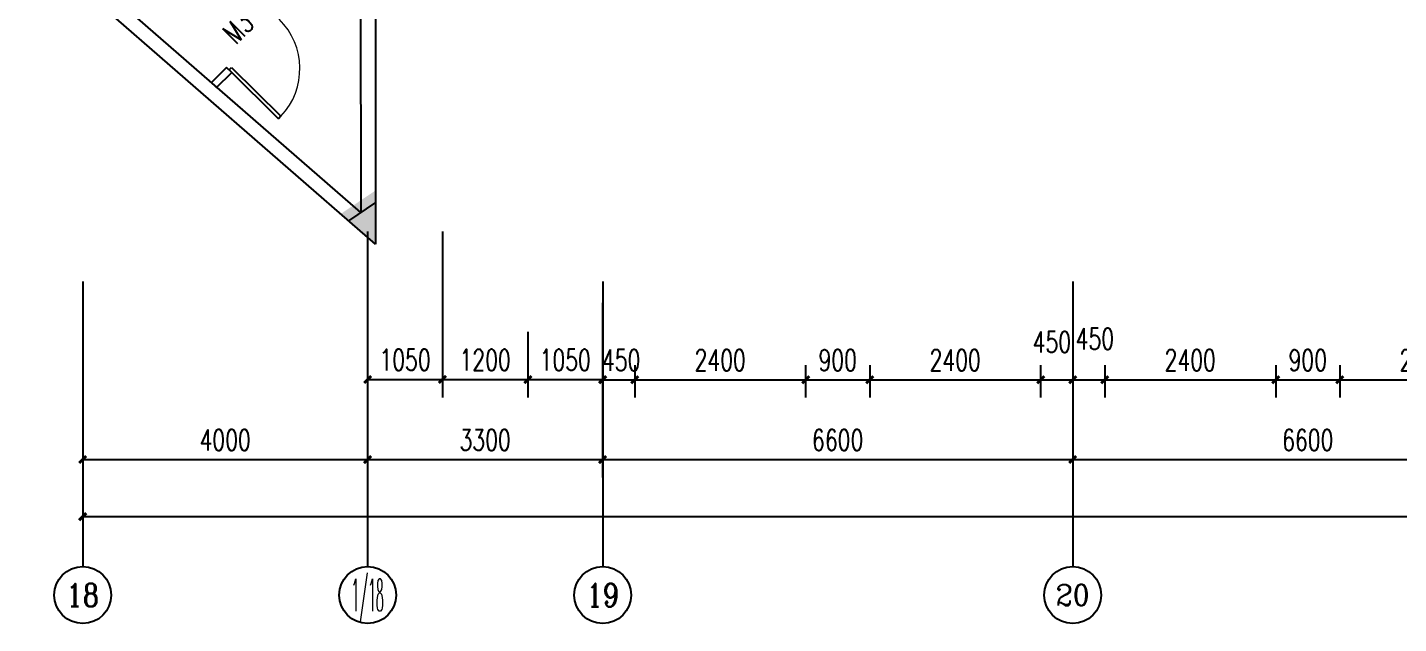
# Model space of a CAD drawing. Header units: millimetres. Extents: x -59809 to 114535, y 156 to 28464.
# Drawn here: x 5253 to 24504, y 2864 to 11226 of the extents above; entities that cross this region are included whole.
import ezdxf
from ezdxf.enums import TextEntityAlignment as Align

# ---------------------------------------------------------------- set-up
doc = ezdxf.new("R2010")
doc.units = ezdxf.units.MM
for name, color, linetype in [('AXIS', 3, 'Continuous'), ('AXIS_TEXT', 7, 'Continuous'), ('PUB_DIM', 3, 'Continuous'), ('WALL', 9, 'Continuous'), ('WINDOW', 4, 'Continuous'), ('WINDOW_TEXT', 7, 'Continuous')]:
    doc.layers.add(name, color=color, linetype=linetype)
doc.styles.add('_TCH_AXIS', font='COMPLEX', dxfattribs={"bigfont": 'GBCBIG'})
doc.styles.add('_TCH_DIM_T3', font='SIMPLEX', dxfattribs={"width": 0.705882, "bigfont": 'GBCBIG'})
doc.styles.add('_TCH_WINDOW', font='SIMPLEX', dxfattribs={"bigfont": 'GBCBIG'})
doc.styles.add('COMPLEX', font='COMPLEX')
doc.dimstyles.new('_TCH_ARCH&&100', dxfattribs={"dimtxt": 297.5, "dimasz": 100, "dimexe": 250, "dimexo": 300, "dimgap": 126.25, "dimtad": 1, "dimdec": 0, "dimzin": 0, "dimdsep": 46, "dimtxsty": '_TCH_DIM_T3', "dimblk": 'ARCHTICK', "dimcen": 0.09, "dimclrt": 7, "dimazin": 2, "dimtfac": 1, "dimtdec": 0, "dimtix": 1, "dimtmove": 2, "dimatfit": 3, "dimfxl": 1, "dimtolj": 1, "dimtzin": 0, "dimarcsym": 0})

# ---------------------------------------------------------------- blocks, each defined once
blk = doc.blocks.new('_ArchTick')
at = {"color": 0, "linetype": 'ByBlock', "const_width": 0.4}
blk.add_lwpolyline([(-0.5, -0.5), (0.5, 0.5)], dxfattribs=at)
blk = doc.blocks.new('*D90')
at = {"layer": 'Defpoints', "color": 0}
for p in [(13329, 6790), (13779, 6790), (13779, 6284)]:
    blk.add_point(p, dxfattribs=at)
at = {"layer": 'PUB_DIM', "color": 0, "lineweight": -2}
for p, q in [((13329, 6490), (13329, 6034)), ((13779, 6490), (13779, 6034)), ((13329, 6284), (13779, 6284))]:
    blk.add_line(p, q, dxfattribs=at)
at = {"layer": 'PUB_DIM', "color": 0, "lineweight": -2, "xscale": 100, "yscale": 100, "zscale": 100, "rotation": 180}
blk.add_blockref('_ArchTick', (13329, 6284), dxfattribs=at)
at = {"layer": 'PUB_DIM', "color": 0, "lineweight": -2, "xscale": 100, "yscale": 100, "zscale": 100}
blk.add_blockref('_ArchTick', (13779, 6284), dxfattribs=at)
at = {"layer": 'PUB_DIM', "color": 7, "insert": (13589, 6559), "char_height": 297.5, "attachment_point": 5, "style": '_TCH_DIM_T3'}
blk.add_mtext('\\A1;450', dxfattribs=at)
blk = doc.blocks.new('*D91')
at = {"layer": 'Defpoints', "color": 0}
for p in [(13779, 6790), (16179, 6790), (16179, 6284)]:
    blk.add_point(p, dxfattribs=at)
at = {"layer": 'PUB_DIM', "color": 0, "lineweight": -2}
for p, q in [((13779, 6490), (13779, 6034)), ((16179, 6490), (16179, 6034)), ((13779, 6284), (16179, 6284))]:
    blk.add_line(p, q, dxfattribs=at)
at = {"layer": 'PUB_DIM', "color": 0, "lineweight": -2, "xscale": 100, "yscale": 100, "zscale": 100, "rotation": 180}
blk.add_blockref('_ArchTick', (13779, 6284), dxfattribs=at)
at = {"layer": 'PUB_DIM', "color": 0, "lineweight": -2, "xscale": 100, "yscale": 100, "zscale": 100}
blk.add_blockref('_ArchTick', (16179, 6284), dxfattribs=at)
at = {"layer": 'PUB_DIM', "color": 7, "insert": (14979, 6559), "char_height": 297.5, "attachment_point": 5, "style": '_TCH_DIM_T3'}
blk.add_mtext('\\A1;2400', dxfattribs=at)
blk = doc.blocks.new('*D92')
at = {"layer": 'Defpoints', "color": 0}
for p in [(16179, 6790), (17079, 6790), (17079, 6284)]:
    blk.add_point(p, dxfattribs=at)
at = {"layer": 'PUB_DIM', "color": 0, "lineweight": -2}
for p, q in [((16179, 6490), (16179, 6034)), ((17079, 6490), (17079, 6034)), ((16179, 6284), (17079, 6284))]:
    blk.add_line(p, q, dxfattribs=at)
at = {"layer": 'PUB_DIM', "color": 0, "lineweight": -2, "xscale": 100, "yscale": 100, "zscale": 100, "rotation": 180}
blk.add_blockref('_ArchTick', (16179, 6284), dxfattribs=at)
at = {"layer": 'PUB_DIM', "color": 0, "lineweight": -2, "xscale": 100, "yscale": 100, "zscale": 100}
blk.add_blockref('_ArchTick', (17079, 6284), dxfattribs=at)
at = {"layer": 'PUB_DIM', "color": 7, "insert": (16629, 6559), "char_height": 297.5, "attachment_point": 5, "style": '_TCH_DIM_T3'}
blk.add_mtext('\\A1;900', dxfattribs=at)
blk = doc.blocks.new('*D93')
at = {"layer": 'Defpoints', "color": 0}
for p in [(17079, 6790), (19479, 6790), (19479, 6284)]:
    blk.add_point(p, dxfattribs=at)
at = {"layer": 'PUB_DIM', "color": 0, "lineweight": -2}
for p, q in [((17079, 6490), (17079, 6034)), ((19479, 6490), (19479, 6034)), ((17079, 6284), (19479, 6284))]:
    blk.add_line(p, q, dxfattribs=at)
at = {"layer": 'PUB_DIM', "color": 0, "lineweight": -2, "xscale": 100, "yscale": 100, "zscale": 100, "rotation": 180}
blk.add_blockref('_ArchTick', (17079, 6284), dxfattribs=at)
at = {"layer": 'PUB_DIM', "color": 0, "lineweight": -2, "xscale": 100, "yscale": 100, "zscale": 100}
blk.add_blockref('_ArchTick', (19479, 6284), dxfattribs=at)
at = {"layer": 'PUB_DIM', "color": 7, "insert": (18279, 6559), "char_height": 297.5, "attachment_point": 5, "style": '_TCH_DIM_T3'}
blk.add_mtext('\\A1;2400', dxfattribs=at)
blk = doc.blocks.new('*D94')
at = {"layer": 'Defpoints', "color": 0}
for p in [(19479, 6790), (19929, 6790), (19929, 6284)]:
    blk.add_point(p, dxfattribs=at)
at = {"layer": 'PUB_DIM', "color": 0, "lineweight": -2}
for p, q in [((19479, 6490), (19479, 6034)), ((19929, 6490), (19929, 6034)), ((19479, 6284), (19929, 6284))]:
    blk.add_line(p, q, dxfattribs=at)
at = {"layer": 'PUB_DIM', "color": 0, "lineweight": -2, "xscale": 100, "yscale": 100, "zscale": 100, "rotation": 180}
blk.add_blockref('_ArchTick', (19479, 6284), dxfattribs=at)
at = {"layer": 'PUB_DIM', "color": 0, "lineweight": -2, "xscale": 100, "yscale": 100, "zscale": 100}
blk.add_blockref('_ArchTick', (19929, 6284), dxfattribs=at)
at = {"layer": 'PUB_DIM', "color": 7, "insert": (19636, 6813), "char_height": 297.5, "attachment_point": 5, "style": '_TCH_DIM_T3'}
blk.add_mtext('\\A1;450', dxfattribs=at)
blk = doc.blocks.new('*D95')
at = {"layer": 'Defpoints', "color": 0}
for p in [(19929, 6790), (20379, 6790), (20379, 6284)]:
    blk.add_point(p, dxfattribs=at)
at = {"layer": 'PUB_DIM', "color": 0, "lineweight": -2}
for p, q in [((19929, 6490), (19929, 6034)), ((20379, 6490), (20379, 6034)), ((19929, 6284), (20379, 6284))]:
    blk.add_line(p, q, dxfattribs=at)
at = {"layer": 'PUB_DIM', "color": 0, "lineweight": -2, "xscale": 100, "yscale": 100, "zscale": 100, "rotation": 180}
blk.add_blockref('_ArchTick', (19929, 6284), dxfattribs=at)
at = {"layer": 'PUB_DIM', "color": 0, "lineweight": -2, "xscale": 100, "yscale": 100, "zscale": 100}
blk.add_blockref('_ArchTick', (20379, 6284), dxfattribs=at)
at = {"layer": 'PUB_DIM', "color": 7, "insert": (20240, 6859), "char_height": 297.5, "attachment_point": 5, "style": '_TCH_DIM_T3'}
blk.add_mtext('\\A1;450', dxfattribs=at)
blk = doc.blocks.new('*D96')
at = {"layer": 'Defpoints', "color": 0}
for p in [(20379, 6790), (22779, 6790), (22779, 6284)]:
    blk.add_point(p, dxfattribs=at)
at = {"layer": 'PUB_DIM', "color": 0, "lineweight": -2}
for p, q in [((20379, 6490), (20379, 6034)), ((22779, 6490), (22779, 6034)), ((20379, 6284), (22779, 6284))]:
    blk.add_line(p, q, dxfattribs=at)
at = {"layer": 'PUB_DIM', "color": 0, "lineweight": -2, "xscale": 100, "yscale": 100, "zscale": 100, "rotation": 180}
blk.add_blockref('_ArchTick', (20379, 6284), dxfattribs=at)
at = {"layer": 'PUB_DIM', "color": 0, "lineweight": -2, "xscale": 100, "yscale": 100, "zscale": 100}
blk.add_blockref('_ArchTick', (22779, 6284), dxfattribs=at)
at = {"layer": 'PUB_DIM', "color": 7, "insert": (21579, 6559), "char_height": 297.5, "attachment_point": 5, "style": '_TCH_DIM_T3'}
blk.add_mtext('\\A1;2400', dxfattribs=at)
blk = doc.blocks.new('*D97')
at = {"layer": 'Defpoints', "color": 0}
for p in [(22779, 6790), (23679, 6790), (23679, 6284)]:
    blk.add_point(p, dxfattribs=at)
at = {"layer": 'PUB_DIM', "color": 0, "lineweight": -2}
for p, q in [((22779, 6490), (22779, 6034)), ((23679, 6490), (23679, 6034)), ((22779, 6284), (23679, 6284))]:
    blk.add_line(p, q, dxfattribs=at)
at = {"layer": 'PUB_DIM', "color": 0, "lineweight": -2, "xscale": 100, "yscale": 100, "zscale": 100, "rotation": 180}
blk.add_blockref('_ArchTick', (22779, 6284), dxfattribs=at)
at = {"layer": 'PUB_DIM', "color": 0, "lineweight": -2, "xscale": 100, "yscale": 100, "zscale": 100}
blk.add_blockref('_ArchTick', (23679, 6284), dxfattribs=at)
at = {"layer": 'PUB_DIM', "color": 7, "insert": (23229, 6559), "char_height": 297.5, "attachment_point": 5, "style": '_TCH_DIM_T3'}
blk.add_mtext('\\A1;900', dxfattribs=at)
blk = doc.blocks.new('*D98')
at = {"layer": 'Defpoints', "color": 0}
for p in [(23679, 6790), (26079, 6790), (26079, 6284)]:
    blk.add_point(p, dxfattribs=at)
at = {"layer": 'PUB_DIM', "color": 0, "lineweight": -2}
for p, q in [((23679, 6490), (23679, 6034)), ((26079, 6490), (26079, 6034)), ((23679, 6284), (26079, 6284))]:
    blk.add_line(p, q, dxfattribs=at)
at = {"layer": 'PUB_DIM', "color": 0, "lineweight": -2, "xscale": 100, "yscale": 100, "zscale": 100, "rotation": 180}
blk.add_blockref('_ArchTick', (23679, 6284), dxfattribs=at)
at = {"layer": 'PUB_DIM', "color": 0, "lineweight": -2, "xscale": 100, "yscale": 100, "zscale": 100}
blk.add_blockref('_ArchTick', (26079, 6284), dxfattribs=at)
at = {"layer": 'PUB_DIM', "color": 7, "insert": (24879, 6559), "char_height": 297.5, "attachment_point": 5, "style": '_TCH_DIM_T3'}
blk.add_mtext('\\A1;2400', dxfattribs=at)
blk = doc.blocks.new('*D145')
at = {"layer": 'Defpoints', "color": 0}
for p in [(11079, 7257), (12279, 7257), (12279, 6287)]:
    blk.add_point(p, dxfattribs=at)
at = {"layer": 'PUB_DIM', "color": 0, "lineweight": -2}
for p, q in [((11079, 6957), (11079, 6037)), ((12279, 6957), (12279, 6037)), ((11079, 6287), (12279, 6287))]:
    blk.add_line(p, q, dxfattribs=at)
at = {"layer": 'PUB_DIM', "color": 0, "lineweight": -2, "xscale": 100, "yscale": 100, "zscale": 100, "rotation": 180}
blk.add_blockref('_ArchTick', (11079, 6287), dxfattribs=at)
at = {"layer": 'PUB_DIM', "color": 0, "lineweight": -2, "xscale": 100, "yscale": 100, "zscale": 100}
blk.add_blockref('_ArchTick', (12279, 6287), dxfattribs=at)
at = {"layer": 'PUB_DIM', "color": 7, "insert": (11679, 6562), "char_height": 297.5, "attachment_point": 5, "style": '_TCH_DIM_T3'}
blk.add_mtext('\\A1;1200', dxfattribs=at)
blk = doc.blocks.new('*D146')
at = {"layer": 'Defpoints', "color": 0}
for p in [(12279, 7257), (13329, 7257), (13329, 6287)]:
    blk.add_point(p, dxfattribs=at)
at = {"layer": 'PUB_DIM', "color": 0, "lineweight": -2}
for p, q in [((12279, 6957), (12279, 6037)), ((13329, 6957), (13329, 6037)), ((12279, 6287), (13329, 6287))]:
    blk.add_line(p, q, dxfattribs=at)
at = {"layer": 'PUB_DIM', "color": 0, "lineweight": -2, "xscale": 100, "yscale": 100, "zscale": 100, "rotation": 180}
blk.add_blockref('_ArchTick', (12279, 6287), dxfattribs=at)
at = {"layer": 'PUB_DIM', "color": 0, "lineweight": -2, "xscale": 100, "yscale": 100, "zscale": 100}
blk.add_blockref('_ArchTick', (13329, 6287), dxfattribs=at)
at = {"layer": 'PUB_DIM', "color": 7, "insert": (12804, 6562), "char_height": 297.5, "attachment_point": 5, "style": '_TCH_DIM_T3'}
blk.add_mtext('\\A1;1050', dxfattribs=at)
blk = doc.blocks.new('*D147')
at = {"layer": 'Defpoints', "color": 0}
for p in [(10029, 8664), (11079, 8664), (11079, 6288)]:
    blk.add_point(p, dxfattribs=at)
at = {"layer": 'PUB_DIM', "color": 0, "lineweight": -2}
for p, q in [((10029, 8364), (10029, 6038)), ((11079, 8364), (11079, 6038)), ((10029, 6288), (11079, 6288))]:
    blk.add_line(p, q, dxfattribs=at)
at = {"layer": 'PUB_DIM', "color": 0, "lineweight": -2, "xscale": 100, "yscale": 100, "zscale": 100, "rotation": 180}
blk.add_blockref('_ArchTick', (10029, 6288), dxfattribs=at)
at = {"layer": 'PUB_DIM', "color": 0, "lineweight": -2, "xscale": 100, "yscale": 100, "zscale": 100}
blk.add_blockref('_ArchTick', (11079, 6288), dxfattribs=at)
at = {"layer": 'PUB_DIM', "color": 7, "insert": (10554, 6563), "char_height": 297.5, "attachment_point": 5, "style": '_TCH_DIM_T3'}
blk.add_mtext('\\A1;1050', dxfattribs=at)
blk = doc.blocks.new('*D153')
at = {"layer": 'AXIS', "color": 0, "lineweight": -2}
for p, q in [((6029, 7364), (6029, 4914)), ((10029, 7364), (10029, 4914)), ((6029, 5164), (10029, 5164))]:
    blk.add_line(p, q, dxfattribs=at)
at = {"layer": 'Defpoints', "color": 0}
for p in [(6029, 7664), (10029, 7664), (10029, 5164)]:
    blk.add_point(p, dxfattribs=at)
at = {"layer": 'AXIS', "color": 0, "lineweight": -2, "xscale": 100, "yscale": 100, "zscale": 100, "rotation": 180}
blk.add_blockref('_ArchTick', (6029, 5164), dxfattribs=at)
at = {"layer": 'AXIS', "color": 0, "lineweight": -2, "xscale": 100, "yscale": 100, "zscale": 100}
blk.add_blockref('_ArchTick', (10029, 5164), dxfattribs=at)
at = {"layer": 'AXIS', "color": 7, "insert": (8029, 5439), "char_height": 297.5, "attachment_point": 5, "style": '_TCH_DIM_T3'}
blk.add_mtext('\\A1;4000', dxfattribs=at)
blk = doc.blocks.new('*D154')
at = {"layer": 'AXIS', "color": 0, "lineweight": -2}
for p, q in [((10029, 7364), (10029, 4914)), ((13329, 7364), (13329, 4914)), ((10029, 5164), (13329, 5164))]:
    blk.add_line(p, q, dxfattribs=at)
at = {"layer": 'Defpoints', "color": 0}
for p in [(10029, 7664), (13329, 7664), (13329, 5164)]:
    blk.add_point(p, dxfattribs=at)
at = {"layer": 'AXIS', "color": 0, "lineweight": -2, "xscale": 100, "yscale": 100, "zscale": 100, "rotation": 180}
blk.add_blockref('_ArchTick', (10029, 5164), dxfattribs=at)
at = {"layer": 'AXIS', "color": 0, "lineweight": -2, "xscale": 100, "yscale": 100, "zscale": 100}
blk.add_blockref('_ArchTick', (13329, 5164), dxfattribs=at)
at = {"layer": 'AXIS', "color": 7, "insert": (11679, 5439), "char_height": 297.5, "attachment_point": 5, "style": '_TCH_DIM_T3'}
blk.add_mtext('\\A1;3300', dxfattribs=at)
blk = doc.blocks.new('*D155')
at = {"layer": 'AXIS', "color": 0, "lineweight": -2}
for p, q in [((13329, 7364), (13329, 4914)), ((19929, 7364), (19929, 4914)), ((13329, 5164), (19929, 5164))]:
    blk.add_line(p, q, dxfattribs=at)
at = {"layer": 'Defpoints', "color": 0}
for p in [(13329, 7664), (19929, 7664), (19929, 5164)]:
    blk.add_point(p, dxfattribs=at)
at = {"layer": 'AXIS', "color": 0, "lineweight": -2, "xscale": 100, "yscale": 100, "zscale": 100, "rotation": 180}
blk.add_blockref('_ArchTick', (13329, 5164), dxfattribs=at)
at = {"layer": 'AXIS', "color": 0, "lineweight": -2, "xscale": 100, "yscale": 100, "zscale": 100}
blk.add_blockref('_ArchTick', (19929, 5164), dxfattribs=at)
at = {"layer": 'AXIS', "color": 7, "insert": (16629, 5439), "char_height": 297.5, "attachment_point": 5, "style": '_TCH_DIM_T3'}
blk.add_mtext('\\A1;6600', dxfattribs=at)
blk = doc.blocks.new('*D156')
at = {"layer": 'AXIS', "color": 0, "lineweight": -2}
for p, q in [((19929, 7364), (19929, 4914)), ((26529, 7364), (26529, 4914)), ((19929, 5164), (26529, 5164))]:
    blk.add_line(p, q, dxfattribs=at)
at = {"layer": 'Defpoints', "color": 0}
for p in [(19929, 7664), (26529, 7664), (26529, 5164)]:
    blk.add_point(p, dxfattribs=at)
at = {"layer": 'AXIS', "color": 0, "lineweight": -2, "xscale": 100, "yscale": 100, "zscale": 100, "rotation": 180}
blk.add_blockref('_ArchTick', (19929, 5164), dxfattribs=at)
at = {"layer": 'AXIS', "color": 0, "lineweight": -2, "xscale": 100, "yscale": 100, "zscale": 100}
blk.add_blockref('_ArchTick', (26529, 5164), dxfattribs=at)
at = {"layer": 'AXIS', "color": 7, "insert": (23229, 5439), "char_height": 297.5, "attachment_point": 5, "style": '_TCH_DIM_T3'}
blk.add_mtext('\\A1;6600', dxfattribs=at)
blk = doc.blocks.new('*D168')
at = {"layer": 'AXIS', "color": 0, "lineweight": -2}
for p, q in [((6029, 7364), (6029, 4114)), ((99129, 7364), (99129, 4114)), ((6029, 4364), (99129, 4364))]:
    blk.add_line(p, q, dxfattribs=at)
at = {"layer": 'Defpoints', "color": 0}
for p in [(6029, 7664), (99129, 7664), (99129, 4364)]:
    blk.add_point(p, dxfattribs=at)
at = {"layer": 'AXIS', "color": 0, "lineweight": -2, "xscale": 100, "yscale": 100, "zscale": 100, "rotation": 180}
blk.add_blockref('_ArchTick', (6029, 4364), dxfattribs=at)
at = {"layer": 'AXIS', "color": 0, "lineweight": -2, "xscale": 100, "yscale": 100, "zscale": 100}
blk.add_blockref('_ArchTick', (99129, 4364), dxfattribs=at)
at = {"layer": 'AXIS', "color": 7, "insert": (52579, 4639), "char_height": 297.5, "attachment_point": 5, "style": '_TCH_DIM_T3'}
blk.add_mtext('\\A1;93100', dxfattribs=at)
blk = doc.blocks.new('_AXISO')
blk.add_circle((0, 0), 0.5)
at = {"layer": 'AXIS_TEXT', "style": 'COMPLEX', "width": 1.041667}
blk.add_attdef('A', text='', height=0.56, dxfattribs=at).set_placement((-0.25, -0.28), (0.25, -0.28), align=Align.FIT)
blk = doc.blocks.new('$DorLib2D$00000001')
for p, q in [((0.45, 0.975), (0.5, 0.975)), ((0.45, 0), (0.45, 0.975)), ((0.5, 0), (0.5, 0.975)), ((0.5, 0), (0.45, 0))]:
    blk.add_line(p, q)
at = {"lineweight": 13}
blk.add_arc((0.475, 0), 0.975, 91.4693, 180, dxfattribs=at)

msp = doc.modelspace()

# ---------------------------------------------------------------- hatches: boundary and pattern name
h = msp.add_hatch(color=256)
h.paths.add_polyline_path([(9916.1, 8756.3), (9868.4, 8756.3), (9819.1, 8723.1), (9916.1, 8638.6)])
h.paths.add_polyline_path([(9819.1, 8723.1), (9647.3, 8607.5), (9916.1, 8373.5), (9916.1, 8638.6)])
h.paths.add_polyline_path([(9916.1, 8638.6), (9941.1, 8616.9), (9941.1, 8756.3), (9916.1, 8756.3)], flags=17)
h.paths.add_polyline_path([(9941.1, 8805.3), (9916.1, 8788.5), (9916.1, 8756.3), (9941.1, 8756.3)])
h.paths.add_polyline_path([(9868.4, 8756.3), (9916.1, 8756.3), (9916.1, 8788.5)])
h.paths.add_polyline_path([(10141.1, 8756.3), (10141.1, 8940), (9941.1, 8805.3), (9941.1, 8756.3)])
h.paths.add_polyline_path([(9941.1, 8756.3), (9941.1, 8616.9), (9916.1, 8638.6), (9916.1, 8373.5), (10141.1, 8177.6), (10141.1, 8756.3)])

# ---------------------------------------------------------------- linework, layer by layer
msp.add_line((10137.8, 8768.9), (9760.5, 8514.8))
at = {"layer": 'AXIS'}
for p, q in [((6029.3, 7663.7), (6029.3, 3663.7)), ((10029.3, 7663.7), (10029.3, 3663.7)), ((13329.3, 7663.7), (13329.3, 3663.7)), ((19929.3, 7663.7), (19929.3, 3663.7))]:
    msp.add_line(p, q, dxfattribs=at)
at = {"layer": 'WALL'}
for p, q in [((10137.8, 8186.3), (5252.6, 12438.7)), ((9932.2, 8630.4), (5554.3, 12441.2)), ((9927.1, 12438.7), (9932.2, 8630.4)), ((10137.8, 12438.7), (10137.8, 8186.3)), ((8049.5, 10666.1), (7838.4, 10453)), ((7909.4, 10382.6), (8120.5, 10595.8)), ((8120.5, 10595.8), (8049.5, 10666.1)), ((7838.4, 10453), (7909.4, 10382.6))]:
    msp.add_line(p, q, dxfattribs=at)

# ---------------------------------------------------------------- block references
at = {"layer": 'AXIS'}
ref = msp.add_blockref('_AXISO', (6029.3, 3263.7), dxfattribs=dict(at, xscale=800, yscale=800, zscale=800))
ref.add_attrib('A', '18', dxfattribs={"layer": 'AXIS_TEXT', "height": 321.14, "style": '_TCH_AXIS', "width": 1.034483}).set_placement((5799.9, 3103.1), (6258.6, 3103.1), align=Align.FIT)
ref = msp.add_blockref('_AXISO', (10029.3, 3263.7), dxfattribs=dict(at, xscale=800, yscale=800, zscale=800))
ref.add_attrib('A', '1/18', dxfattribs={"layer": 'AXIS_TEXT', "height": 452.55, "style": '_TCH_AXIS', "width": 0.318182}).set_placement((9803, 3037.4), (10255.5, 3037.4), align=Align.FIT)
ref = msp.add_blockref('_AXISO', (13329.3, 3263.7), dxfattribs=dict(at, xscale=800, yscale=800, zscale=800))
ref.add_attrib('A', '19', dxfattribs={"layer": 'AXIS_TEXT', "height": 328.45, "style": '_TCH_AXIS'}).set_placement((13102.5, 3099.4), (13556, 3099.4), align=Align.FIT)
ref = msp.add_blockref('_AXISO', (19929.3, 3263.7), dxfattribs=dict(at, xscale=800, yscale=800, zscale=800))
ref.add_attrib('A', '20', dxfattribs={"layer": 'AXIS_TEXT', "height": 294.28, "style": '_TCH_AXIS'}).set_placement((19691, 3116.5), (20167.5, 3116.5), align=Align.FIT)
at = {"layer": 'WINDOW'}
ref = msp.add_blockref('$DorLib2D$00000001', (8436.9, 10986.1), dxfattribs=dict(at, xscale=1000.000000000001, yscale=1000, zscale=1000, rotation=225.2665809555943))
ref.add_attrib('A', 'M3', (8178, 10975.2), dxfattribs={"layer": 'WINDOW_TEXT', "height": 297.5, "rotation": 45.26658, "style": '_TCH_WINDOW', "width": 0.705882})

# ---------------------------------------------------------------- dimensions: what is measured, and where the dimension line sits
at = {"layer": 'AXIS'}
for p1, p2, distance, text, picture, middle in [((6029.3, 7663.7), (10029.3, 7663.7), -2500, '4000', '*D153', (8029.3, 5438.7)), ((6029.3, 7663.7), (99129.3, 7663.7), -3300, '93100', '*D168', (52579.3, 4638.7)), ((10029.3, 7663.7), (13329.3, 7663.7), -2500, '3300', '*D154', (11679.3, 5438.7)), ((13329.3, 7663.7), (19929.3, 7663.7), -2500, '6600', '*D155', (16629.3, 5438.7)), ((19929.3, 7663.7), (26529.3, 7663.7), -2500, '6600', '*D156', (23229.3, 5438.7))]:
    dim = msp.add_aligned_dim(p1=p1, p2=p2, distance=distance, text=text, dimstyle='_TCH_ARCH&&100', dxfattribs=at)
    dim.commit()
    dim.dimension.update_dxf_attribs({"geometry": picture, "text_midpoint": middle})
at = {"layer": 'PUB_DIM'}
for p1, p2, distance, text, picture, middle in [((10029.3, 8663.7), (11079.3, 8663.7), -2375.9, '1050', '*D147', (10554.3, 6562.7)), ((11079.3, 7256.8), (12279.3, 7256.8), -969.5, '1200', '*D145', (11679.3, 6562.3)), ((12279.3, 7256.8), (13329.3, 7256.8), -969.5, '1050', '*D146', (12804.3, 6562.3)), ((13779.3, 6790.2), (16179.3, 6790.2), -506.6, '2400', '*D91', (14979.3, 6558.5)), ((16179.3, 6790.2), (17079.3, 6790.2), -506.6, '900', '*D92', (16629.3, 6558.5)), ((17079.3, 6790.2), (19479.3, 6790.2), -506.6, '2400', '*D93', (18279.3, 6558.5)), ((20379.3, 6790.2), (22779.3, 6790.2), -506.6, '2400', '*D96', (21579.3, 6558.5)), ((22779.3, 6790.2), (23679.3, 6790.2), -506.6, '900', '*D97', (23229.3, 6558.5)), ((23679.3, 6790.2), (26079.3, 6790.2), -506.6, '2400', '*D98', (24879.3, 6558.5))]:
    dim = msp.add_aligned_dim(p1=p1, p2=p2, distance=distance, text=text, dimstyle='_TCH_ARCH&&100', dxfattribs=at)
    dim.commit()
    dim.dimension.update_dxf_attribs({"geometry": picture, "text_midpoint": middle})
for base, p1, p2, picture, middle in [((19929.3, 6283.5), (19479.3, 6790.2), (19929.3, 6790.2), '*D94', (19636.1, 6813)), ((20379.3, 6283.5), (19929.3, 6790.2), (20379.3, 6790.2), '*D95', (20239.8, 6859.1)), ((13779.3, 6283.5), (13329.3, 6790.2), (13779.3, 6790.2), '*D90', (13589.1, 6558.5))]:
    dim = msp.add_linear_dim(base=base, p1=p1, p2=p2, angle=0, text='450', dimstyle='_TCH_ARCH&&100', dxfattribs=at)
    dim.commit()
    dim.dimension.update_dxf_attribs({"geometry": picture, "text_midpoint": middle, "dimtype": 161})

doc.saveas('drawing.dxf')
